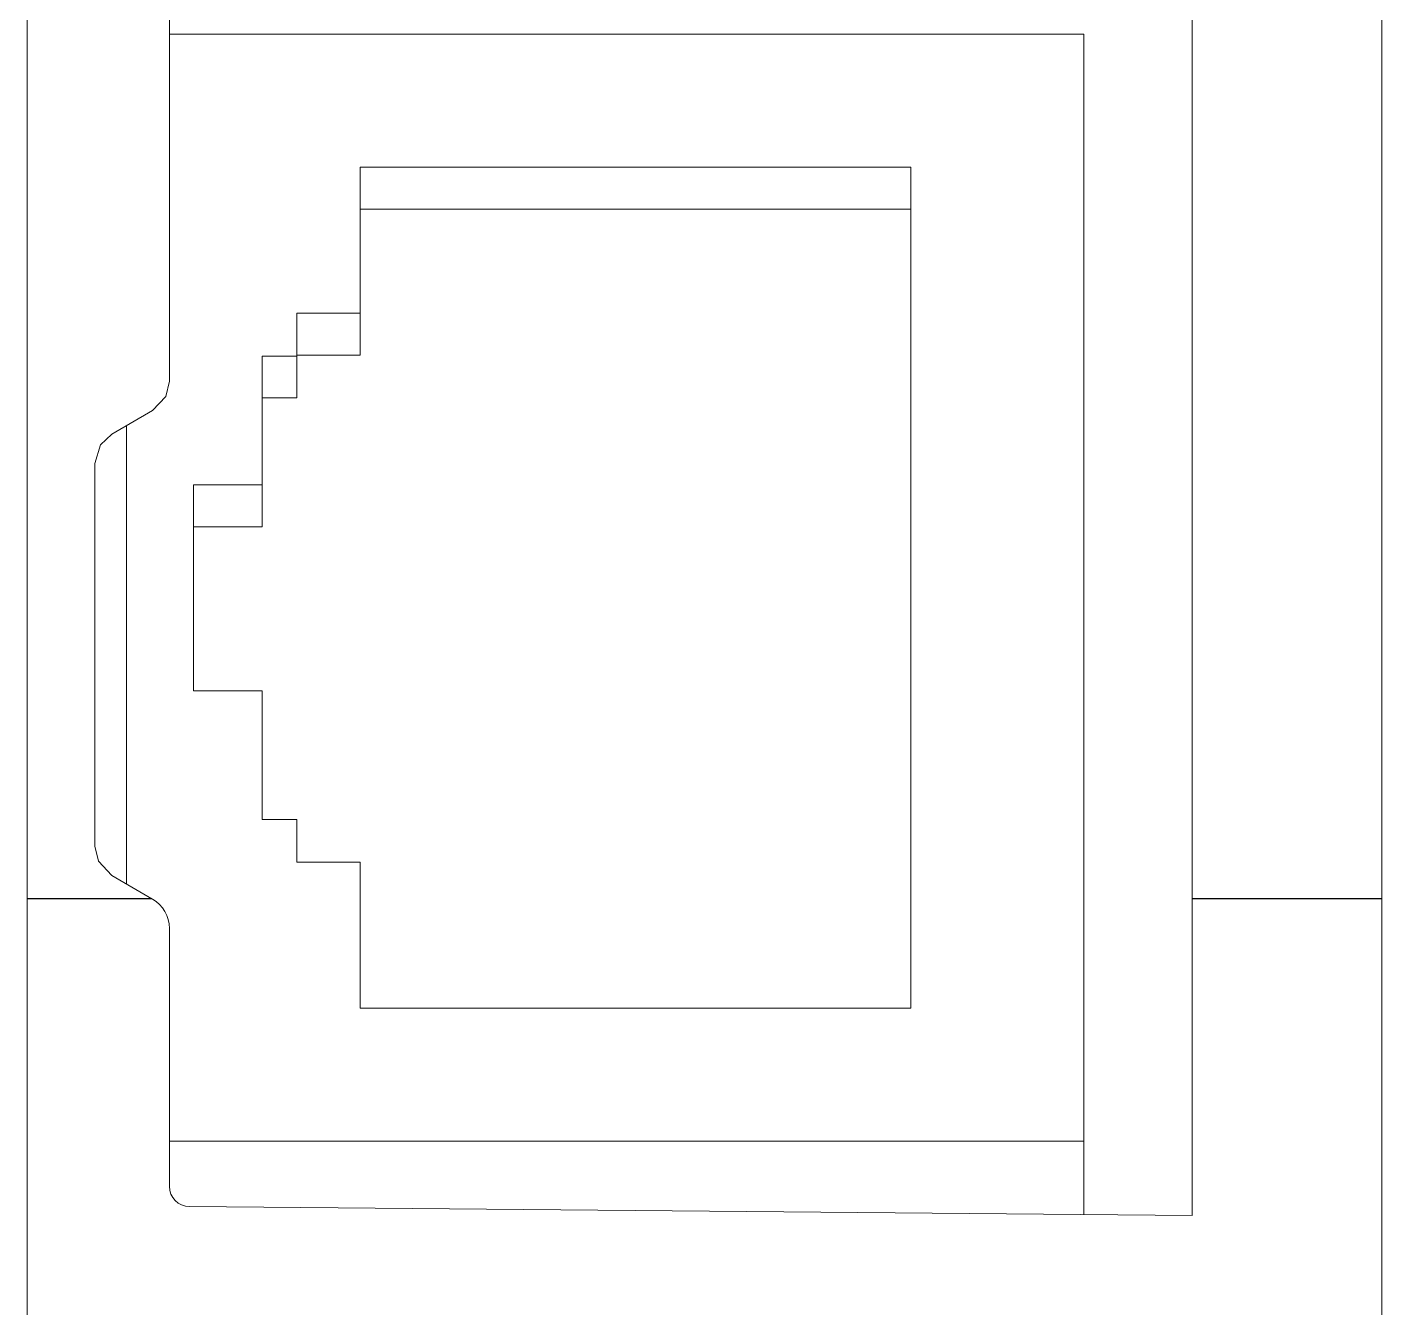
# Model space of a CAD drawing. Header units: millimetres. Extents: x 0 to 420, y 0 to 297.
# Drawn here: x 71.94 to 91.94, y 219.02 to 237.93 of the extents above; entities that cross this region are included whole.
import ezdxf

# ---------------------------------------------------------------- set-up
doc = ezdxf.new("R2010")
doc.units = ezdxf.units.MM
doc.layers.add('1', color=7, linetype='Continuous')

msp = doc.modelspace()

# ---------------------------------------------------------------- linework, layer by layer
at = {"layer": '1', "color": 7, "linetype": 'Continuous', "lineweight": 13}
for p, q in [((71.93505, 261.31967), (71.93505, 225.060062)), ((91.93505, 257.71967), (91.93505, 225.060062)), ((89.13505, 257.135627), (89.13505, 225.060062)), ((74.03505, 232.698737), (74.03505, 244.921387)), ((87.53505, 237.823168), (74.03505, 237.823168)), ((87.53505, 221.480076), (87.53505, 237.823168)), ((76.85435, 235.859463), (76.85435, 233.705722)), ((84.98235, 235.859463), (76.85435, 235.859463)), ((84.98235, 223.443781), (84.98235, 235.859463)), ((76.85435, 235.23983), (84.98235, 235.23983)), ((75.91455, 233.705722), (75.91455, 233.072269)), ((76.85435, 233.705722), (75.91455, 233.705722)), ((76.85435, 233.705722), (76.85435, 233.086089)), ((75.40655, 233.072269), (75.40655, 231.17191)), ((75.91455, 233.072269), (75.40655, 233.072269)), ((75.91455, 233.086089), (76.85435, 233.086089)), ((75.91455, 233.072269), (75.91455, 232.452636)), ((75.40655, 232.452636), (75.91455, 232.452636)), ((73.18505, 231.919314), (73.78505, 232.265724)), ((73.40055, 232.043733), (73.40055, 225.276391)), ((72.93505, 225.833822), (72.93505, 231.486302)), ((74.39055, 231.17191), (74.39055, 228.131334)), ((75.40655, 231.17191), (74.39055, 231.17191)), ((75.40655, 231.17191), (75.40655, 230.552277)), ((74.39055, 230.552277), (75.40655, 230.552277)), ((74.39055, 228.131334), (75.40655, 228.131334)), ((75.40655, 228.131334), (75.40655, 226.230975)), ((75.40655, 226.230975), (75.91455, 226.230975)), ((75.91455, 226.230975), (75.91455, 225.597522)), ((73.775242, 225.060062), (73.18505, 225.40081)), ((75.91455, 225.597522), (76.85435, 225.597522)), ((76.85435, 225.597522), (76.85435, 223.443781)), ((71.93505, 225.060062), (71.93505, 216.16539)), ((73.775242, 225.060062), (73.78505, 225.0544)), ((89.13505, 220.384497), (89.13505, 225.060062)), ((91.93505, 225.060062), (91.93505, 216.16539)), ((74.03505, 224.621387), (74.03505, 220.813666)), ((76.85435, 223.443781), (84.98235, 223.443781)), ((74.03505, 221.480076), (87.53505, 221.480076)), ((87.53505, 220.39846), (87.53505, 221.480076)), ((74.332432, 220.513678), (89.13505, 220.384497))]:
    msp.add_line(p, q, dxfattribs=at)
at = {"layer": '1', "color": 7, "linetype": 'Continuous', "lineweight": 25}
for p, q in [((73.775242, 225.060062), (71.93505, 225.060062)), ((91.93505, 225.060062), (89.13505, 225.060062))]:
    msp.add_line(p, q, dxfattribs=at)
at = {"layer": '1', "color": 7, "linetype": 'Continuous', "lineweight": 13}
for points in [[(73.78505, 232.265724), (73.982929, 232.476496), (74.03505, 232.698737)], [(72.93505, 231.486302), (73.018603, 231.762999), (73.18505, 231.919314)], [(73.18505, 225.40081), (72.987239, 225.611445), (72.93505, 225.833822)]]:
    msp.add_lwpolyline(points, dxfattribs=at)
for centre, radius, start, end in [((73.53505, 224.621387), 0.5, 0, 60), ((74.33505, 220.813666), 0.3, 180, 269.5)]:
    msp.add_arc(centre, radius, start, end, dxfattribs=at)

doc.saveas('drawing.dxf')
